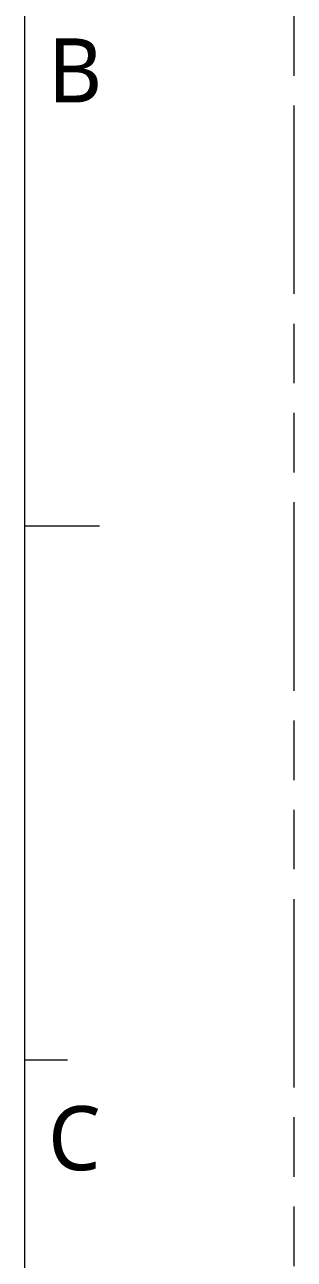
# Model space of a CAD drawing. Extents: x 4328 to 4769, y 264 to 576.
# Drawn here: x 4755.9 to 4769.5, y 415.5 to 477.7 of the extents above; entities that cross this region are included whole.
import ezdxf

# ---------------------------------------------------------------- set-up
doc = ezdxf.new("R2010")
doc.units = 0
doc.linetypes.add('PHANTOM', pattern=[29.5, 9.5, -1.5, 3, -1.5, 3, -1.5, 9.5])
doc.layers.get('0').update_dxf_attribs({"lineweight": 5})
doc.layers.add('0PAPERF', color=2, linetype='PHANTOM', lineweight=5, plot=False)
doc.styles.get("Standard").update_dxf_attribs({"font": 'txt.shx'})

msp = doc.modelspace()

# ---------------------------------------------------------------- linework, layer by layer
for p, q in [((4755.938, 272.714), (4755.938, 560.014)), ((4755.938, 452.411), (4759.704, 452.411)), ((4755.938, 425.51), (4758.09, 425.51))]:
    msp.add_line(p, q)
at = {"layer": '0PAPERF'}
msp.add_line((4769.499, 264.106), (4769.499, 576.161), dxfattribs=at)

# ---------------------------------------------------------------- texts
at = {"char_height": 3.22809, "width": 6.08896, "attachment_point": 1}
for s, insert in [('{\\fMicrosoft JhengHei|b0|i0|c136|p0;B}', (4757.105, 476.988)), ('{\\fMicrosoft JhengHei|b0|i0|c136|p0;C}', (4757.105, 423.171))]:
    msp.add_mtext(s, dxfattribs=dict(at, insert=insert))

doc.saveas('drawing.dxf')
